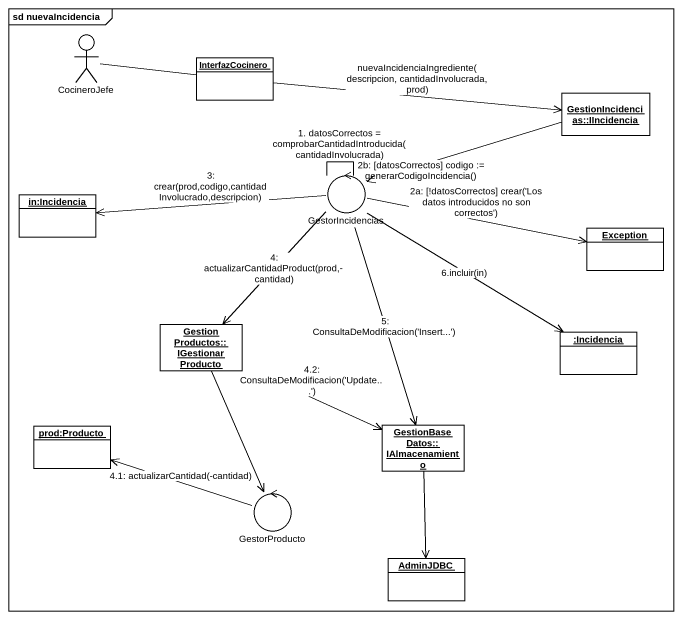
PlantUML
@startuml
mainframe sd nuevaIncidencia
allowmixing
hide circle
hide empty members
actor CocineroJefe
object InterfazCocinero
object "GestionIncidencias::IIncidencia" as GestionIncidencias
control GestorIncidencias
object "in:Incidencia" as in_Incidencia
object "Exception" as Exception_
object "GestionProductos::IGestionarProducto" as GestionProductos
object ":Incidencia" as Incidencia
object "prod:Producto" as prod_Producto
object "GestionBaseDatos::IAlmacenamiento" as GestionBaseDatos
control GestorProducto
object AdminJDBC
CocineroJefe -right- InterfazCocinero
InterfazCocinero -right-> GestionIncidencias : nuevaIncidenciaIngrediente(descripcion, cantidadInvolucrada, prod)
GestionIncidencias -left-> GestorIncidencias
GestorIncidencias -- GestorIncidencias : 1. datosCorrectos = comprobarCantidadIntroducida(cantidadInvolucrada)
GestorIncidencias -- GestorIncidencias : 2b: [datosCorrectos] codigo := generarCodigoIncidencia()
GestorIncidencias -left-> in_Incidencia : 3: crear(prod,codigo,cantidadInvolucrado,descripcion)
GestorIncidencias -right-> Exception_ : 2a: [!datosCorrectos] crear('Los datos introducidos no son correctos')
GestorIncidencias --> GestionProductos : 4: actualizarCantidadProduct(prod,-cantidad)
GestorIncidencias -right-> Incidencia : 6.incluir(in)
GestorIncidencias --> GestionBaseDatos : 5: ConsultaDeModificacion('Insert...')
GestionProductos -right-> GestionBaseDatos : 4.2: ConsultaDeModificacion('Update...')
GestionProductos --> GestorProducto
GestionBaseDatos --> AdminJDBC
GestorProducto -left-> prod_Producto : 4.1: actualizarCantidad(-cantidad)
@enduml
